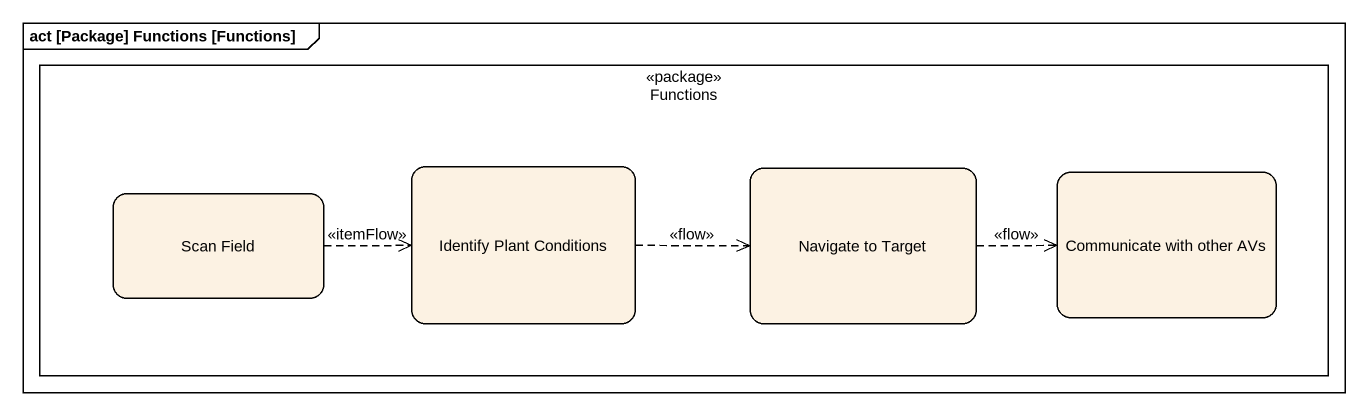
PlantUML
@startuml
mainframe act [Package] Functions [Functions]
hide empty description
state Functions <<package>> {
  state "Scan Field" as Scan_Field
  state "Identify Plant Conditions" as Identify_Plant_Conditions
  state "Navigate to Target" as Navigate_to_Target
  state "Communicate with other AVs" as Communicate_with_other_AVs
}
Scan_Field -right[dashed]-> Identify_Plant_Conditions : <<itemFlow>>
Identify_Plant_Conditions -right[dashed]-> Navigate_to_Target : <<flow>>
Navigate_to_Target -right[dashed]-> Communicate_with_other_AVs : <<flow>>
@enduml
